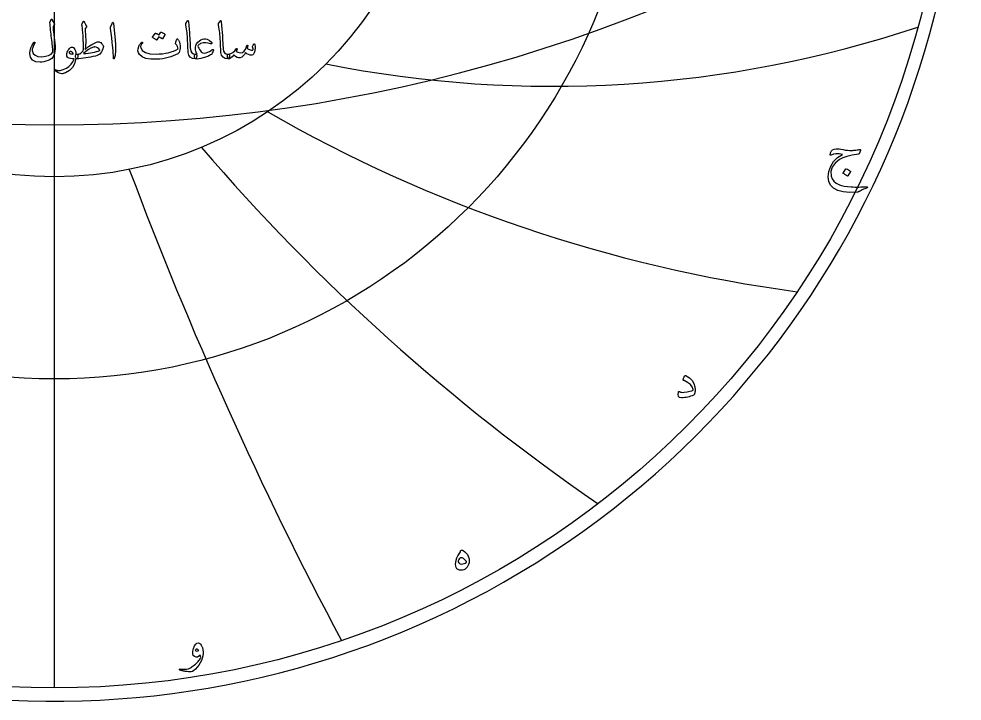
# Model space of a CAD drawing. Header units: millimetres. Extents: x -84 to 84, y -84 to 86.
# Drawn here: x -3.3 to 83.6, y -83.6 to -20.7 of the extents above; entities that cross this region are included whole.
import ezdxf

# ---------------------------------------------------------------- set-up
doc = ezdxf.new("R2010")
doc.units = ezdxf.units.MM
for name, color, linetype in [('CUT_OUTER', 1, 'Continuous'), ('ENGRAVE', 7, 'Continuous'), ('ENGRAVE_FINE', 8, 'Continuous'), ('TEXT', 5, 'Continuous')]:
    doc.layers.add(name, color=color, linetype=linetype)

msp = doc.modelspace()

# ---------------------------------------------------------------- linework, layer by layer
at = {"layer": 'CUT_OUTER'}
msp.add_arc((-0.0002, -0.0002), 83.5724, 151.523247, 87.803747, dxfattribs=at)
at = {"layer": 'ENGRAVE'}
for points in [[(0, -82.35), (0, 82.35)], [(0, -82.35), (0, -35.2859)]]:
    msp.add_lwpolyline(points, dxfattribs=at)
for radius in [82.35, 53.9054, 35.2859]:
    msp.add_circle((0, 0), radius, dxfattribs=at)
for centre, radius, start, end in [((45.8557, 79.4244), 106.3804, 258.698669, 288.434049), ((86.0414, 86.0414), 133.0866, 240.077767, 262.379302), ((157.5137, 90.9406), 189.7012, 220.628746, 235.496436), ((350.6284, 93.9506), 366.9779, 200.506028, 207.939873)]:
    msp.add_arc(centre, radius, start, end, dxfattribs=at)
at = {"layer": 'ENGRAVE_FINE'}
msp.add_arc((0, 117.2277), 147.726, 236.207433, 303.792567, dxfattribs=at)
at = {"layer": 'TEXT'}
for points in [[(-0.302, -20.8105), (-0.2934, -20.7956), (-0.2825, -20.7849), (-0.2691, -20.7786), (-0.2532, -20.7764), (-0.2374, -20.7792), (-0.224, -20.7874), (-0.2131, -20.8011), (-0.2045, -20.8203), (-0.1592, -20.932), (-0.1108, -21.0285), (-0.0594, -21.1097), (-0.0049, -21.1758), (0.0113, -21.1995), (0.0158, -21.2269), (0.0088, -21.258), (-0.0097, -21.2927), (-0.0216, -21.3094), (-0.0329, -21.3255), (-0.0435, -21.3411), (-0.0536, -21.356), (-0.063, -21.37), (-0.0718, -21.3828), (-0.0801, -21.3943), (-0.0877, -21.4047), (-0.1004, -21.4235), (-0.1096, -21.4461), (-0.1151, -21.4723), (-0.1169, -21.5021), (-0.1111, -21.5862), (-0.1035, -21.678), (-0.0941, -21.7774), (-0.0828, -21.8844), (-0.07, -21.999), (-0.056, -22.1212), (-0.0408, -22.251), (-0.0244, -22.3885), (-0.0059, -22.5256), (0.0103, -22.6545), (0.0245, -22.7752), (0.0365, -22.8876), (0.0467, -22.9922), (0.0554, -23.0891), (0.0626, -23.1785), (0.0682, -23.2602), (0.0746, -23.5022), (0.0548, -23.7314), (0.0088, -23.9478), (-0.0633, -24.1514), (-0.1336, -24.2711), (-0.2423, -24.3816), (-0.3893, -24.4829), (-0.5747, -24.5752), (-0.7756, -24.6516), (-0.9643, -24.7054), (-1.1408, -24.7368), (-1.3052, -24.7456), (-1.7167, -24.689), (-2.0114, -24.5338), (-2.1891, -24.2799), (-2.25, -23.9274), (-2.2287, -23.6647), (-2.1599, -23.4075), (-2.0436, -23.1558), (-1.8799, -22.9096), (-1.8674, -22.8953), (-1.8543, -22.8864), (-1.8406, -22.8831), (-1.8263, -22.8852), (-1.8111, -22.891), (-1.7995, -22.8986), (-1.7916, -22.908), (-1.7873, -22.9193), (-1.7843, -22.936), (-1.7849, -22.9522), (-1.7892, -22.9677), (-1.7971, -22.9826), (-1.9088, -23.2002), (-1.9858, -23.3856), (-2.0281, -23.5387), (-2.0357, -23.6596), (-1.9545, -23.9198), (-1.7788, -24.1015), (-1.5088, -24.2047), (-1.1445, -24.2294), (-0.8161, -24.1938), (-0.5369, -24.1113), (-0.3071, -23.9819), (-0.1266, -23.8057), (-0.1304, -23.7206), (-0.137, -23.6212), (-0.1463, -23.5075), (-0.1583, -23.3795), (-0.1733, -23.2369), (-0.1918, -23.0794), (-0.2135, -22.907), (-0.2386, -22.7196), (-0.2624, -22.5263), (-0.2849, -22.3361), (-0.3062, -22.1489), (-0.3263, -21.9647), (-0.3449, -21.7836), (-0.3616, -21.6056), (-0.3765, -21.4306), (-0.3896, -21.2586), (-0.4091, -21.093), (-0.4082, -21.0741), (-0.4054, -21.0565), (-0.4009, -21.04), (-0.3945, -21.0248)], [(2.6688, -20.9858), (2.6804, -20.9734), (2.6908, -20.9651), (2.6999, -20.9612), (2.7078, -20.9615), (2.7172, -20.9658), (2.7261, -20.9737), (2.7343, -20.9852), (2.7419, -21.0005), (2.7728, -21.0662), (2.8022, -21.1271), (2.83, -21.1831), (2.8563, -21.2342), (2.8815, -21.2799), (2.9057, -21.3194), (2.9289, -21.3529), (2.9513, -21.3803), (2.9678, -21.4029), (2.9732, -21.4266), (2.9678, -21.4516), (2.9513, -21.4777), (2.8539, -21.5995), (2.8414, -21.6205), (2.8332, -21.6445), (2.8293, -21.6716), (2.8296, -21.7018), (2.8454, -21.9316), (2.8588, -22.134), (2.8697, -22.309), (2.8783, -22.4566), (2.8847, -22.5772), (2.8892, -22.6709), (2.892, -22.7379), (2.8929, -22.7781), (2.8918, -22.8968), (2.8886, -23.0094), (2.8833, -23.1159), (2.8758, -23.2164), (2.8665, -23.3107), (2.8557, -23.399), (2.8434, -23.4812), (2.8296, -23.5573), (3.1604, -23.304), (3.4469, -23.1092), (3.6888, -22.9729), (3.8864, -22.8949), (3.9744, -22.8742), (4.0532, -22.8657), (4.1229, -22.8694), (4.1835, -22.8852), (4.269, -22.9296), (4.3503, -22.9997), (4.4273, -23.0952), (4.5, -23.2164), (4.5113, -23.2453), (4.5159, -23.2785), (4.5137, -23.3159), (4.5049, -23.3576), (4.4565, -23.5074), (4.399, -23.6498), (4.3323, -23.785), (4.2565, -23.9128), (4.1829, -23.995), (4.0788, -24.0662), (3.9442, -24.1265), (3.7792, -24.1758), (3.5584, -24.2247), (3.3391, -24.2689), (3.1213, -24.3087), (2.9051, -24.3438), (2.6906, -24.3741), (2.4783, -24.3992), (2.2681, -24.4192), (2.0601, -24.4339), (2.0366, -24.4272), (2.015, -24.4071), (1.9952, -24.3736), (1.9773, -24.3268), (1.9615, -24.2692), (1.9529, -24.2135), (1.9517, -24.1597), (1.9578, -24.1076), (1.9715, -24.0623), (1.9931, -24.0285), (2.0226, -24.0063), (2.0601, -23.9956), (2.1098, -23.9929), (2.1569, -23.9895), (2.2012, -23.9856), (2.2427, -23.981), (2.2815, -23.9764), (2.3176, -23.9725), (2.3509, -23.9691), (2.3815, -23.9664), (2.6542, -23.7034), (2.6567, -23.692), (2.6591, -23.6772), (2.6615, -23.6591), (2.664, -23.6376), (2.6664, -23.6128), (2.6688, -23.5847), (2.6713, -23.5532), (2.6737, -23.5183), (2.6758, -23.4804), (2.6774, -23.4398), (2.6783, -23.3964), (2.6786, -23.3503), (2.6786, -23.3018), (2.6786, -23.2511), (2.6786, -23.1983), (2.6786, -23.1433), (2.678, -23.0812), (2.6762, -23.007), (2.6731, -22.9205), (2.6688, -22.8219), (2.6634, -22.7117), (2.6567, -22.5906), (2.6488, -22.4585), (2.6396, -22.3154), (2.6186, -21.9979), (2.5994, -21.7468), (2.5821, -21.562), (2.5666, -21.4436), (2.5541, -21.3675), (2.5459, -21.3097), (2.5419, -21.2701), (2.5422, -21.2488), (2.557, -21.2087), (2.5721, -21.1709), (2.5874, -21.1356), (2.6031, -21.1027), (2.6191, -21.0717), (2.6354, -21.0419), (2.652, -21.0132), (2.6688, -20.9858)], [(5.3133, -21.1709), (5.3599, -21.0808), (5.3974, -21.0492), (5.4257, -21.0759), (5.4448, -21.1612), (5.5569, -22.3544), (5.6235, -23.0867), (5.6384, -23.6717), (5.6016, -24.1094), (5.513, -24.3998), (5.4969, -24.4236), (5.4826, -24.4364), (5.4701, -24.4382), (5.4595, -24.429), (5.4509, -24.4147), (5.4448, -24.3962), (5.4412, -24.3733), (5.44, -24.3463), (5.44, -24.1353), (5.4302, -23.9116), (5.4107, -23.6751), (5.3815, -23.4258), (5.3751, -23.3607), (5.356, -23.1847), (5.324, -22.898), (5.2793, -22.5005), (5.1721, -21.619), (5.1697, -21.5721), (5.1721, -21.5289), (5.1794, -21.4893), (5.1916, -21.4534)], [(12.2679, -20.9274), (12.2774, -20.9128), (12.2862, -20.9031), (12.2944, -20.8982), (12.302, -20.8982), (12.3136, -20.9046), (12.3239, -20.9237), (12.3331, -20.9557), (12.341, -21.0005), (12.3812, -21.3642), (12.414, -21.7005), (12.4396, -22.0095), (12.4579, -22.291), (12.4696, -22.5318), (12.4804, -22.7476), (12.4903, -22.9385), (12.4993, -23.1044), (12.507, -23.2453), (12.5133, -23.3613), (12.518, -23.4523), (12.5212, -23.5183), (12.5644, -23.7162), (12.66, -23.8617), (12.8079, -23.9548), (13.0082, -23.9956), (13.0639, -24.0102), (13.0995, -24.0443), (13.115, -24.0979), (13.1105, -24.1709), (13.0876, -24.286), (13.063, -24.3682), (13.0365, -24.4175), (13.0082, -24.4339), (12.7263, -24.3968), (12.5187, -24.2854), (12.3854, -24.0997), (12.3264, -23.8398), (12.3171, -23.7154), (12.3087, -23.5908), (12.3013, -23.4658), (12.2947, -23.3406), (12.2888, -23.215), (12.2832, -23.0891), (12.2778, -22.963), (12.2728, -22.8365), (12.2637, -22.5953), (12.2509, -22.3781), (12.2345, -22.185), (12.2144, -22.0159), (12.1906, -21.8535), (12.1632, -21.6805), (12.1322, -21.4968), (12.0975, -21.3024), (12.0929, -21.2674), (12.0938, -21.2354), (12.1002, -21.2065), (12.1121, -21.1807)], [(15.2826, -20.9274), (15.292, -20.9128), (15.3008, -20.9031), (15.309, -20.8982), (15.3167, -20.8982), (15.3282, -20.9046), (15.3386, -20.9237), (15.3477, -20.9557), (15.3556, -21.0005), (15.3958, -21.3642), (15.4287, -21.7005), (15.4542, -22.0095), (15.4725, -22.291), (15.4842, -22.5318), (15.495, -22.7476), (15.5049, -22.9385), (15.5139, -23.1044), (15.5217, -23.2453), (15.5279, -23.3613), (15.5326, -23.4523), (15.5358, -23.5183), (15.579, -23.7162), (15.6746, -23.8617), (15.8225, -23.9548), (16.0228, -23.9956), (16.0785, -24.0102), (16.1141, -24.0443), (16.1297, -24.0979), (16.1251, -24.1709), (16.1023, -24.286), (16.0776, -24.3682), (16.0511, -24.4175), (16.0228, -24.4339), (15.741, -24.3968), (15.5334, -24.2854), (15.4001, -24.0997), (15.341, -23.8398), (15.3317, -23.7154), (15.3234, -23.5908), (15.3159, -23.4658), (15.3094, -23.3406), (15.3034, -23.215), (15.2978, -23.0891), (15.2925, -22.963), (15.2874, -22.8365), (15.2783, -22.5953), (15.2655, -22.3781), (15.2491, -22.185), (15.229, -22.0159), (15.2053, -21.8535), (15.1779, -21.6805), (15.1468, -21.4968), (15.1121, -21.3024), (15.1075, -21.2674), (15.1085, -21.2354), (15.1148, -21.2065), (15.1267, -21.1807)], [(9.7939, -21.9745), (9.8, -21.9684), (9.8085, -21.9647), (9.8195, -21.9635), (9.8329, -21.9647), (9.8808, -21.9827), (9.9272, -22.0025), (9.9721, -22.0241), (10.0155, -22.0475), (10.0576, -22.0731), (10.0989, -22.1011), (10.1392, -22.1315), (10.1786, -22.1644), (10.1862, -22.1745), (10.1896, -22.1851), (10.1887, -22.1964), (10.1835, -22.2083), (9.9497, -22.5784), (9.9433, -22.5833), (9.9339, -22.5833), (9.9214, -22.5784), (9.9059, -22.5686), (9.8953, -22.5597), (9.8779, -22.5473), (9.8539, -22.5317), (9.8231, -22.5126), (9.7854, -22.49), (9.7403, -22.4633), (9.688, -22.4327), (9.6283, -22.3982), (9.4432, -22.6855), (9.4347, -22.6944), (9.4238, -22.6965), (9.4104, -22.6919), (9.3945, -22.6807), (9.3808, -22.6709), (9.3592, -22.6563), (9.3297, -22.6368), (9.2923, -22.6125), (9.2463, -22.5833), (9.1912, -22.5492), (9.127, -22.5102), (9.0536, -22.4664), (9.046, -22.4591), (9.0427, -22.4518), (9.0436, -22.4445), (9.0488, -22.4372), (9.2874, -22.0816), (9.2935, -22.0755), (9.302, -22.0719), (9.313, -22.0707), (9.3264, -22.0719), (9.3671, -22.0851), (9.4067, -22.1005), (9.4451, -22.118), (9.4822, -22.1376), (9.5181, -22.1591), (9.5528, -22.1821), (9.5863, -22.2066), (9.6186, -22.2326)], [(14.6494, -23.6401), (14.518, -23.9323), (14.5012, -23.9612), (14.4851, -23.9846), (14.4696, -24.0026), (14.4546, -24.0151), (14.3788, -24.067), (14.2976, -24.1155), (14.2108, -24.1607), (14.1186, -24.2026), (14.0212, -24.2417), (13.9189, -24.2787), (13.8118, -24.3135), (13.6998, -24.3463), (13.4903, -24.3974), (13.3053, -24.429), (13.1446, -24.4412), (13.0082, -24.4339), (12.9562, -24.4102), (12.9218, -24.3633), (12.905, -24.2933), (12.9059, -24.2002), (12.9184, -24.1161), (12.9364, -24.054), (12.9598, -24.0139), (12.9887, -23.9956), (12.9936, -23.9956), (12.9985, -23.9956), (13.0033, -23.9956), (13.0082, -23.9956), (13.0444, -23.9993), (13.08, -24.0005), (13.115, -23.9993), (13.1494, -23.9956), (13.0904, -23.9082), (13.0447, -23.8118), (13.0125, -23.7061), (12.9936, -23.5914), (12.9909, -23.3859), (13.0265, -23.203), (13.1004, -23.0426), (13.2127, -22.9047), (13.3573, -22.7759), (13.4989, -22.677), (13.6374, -22.6079), (13.7728, -22.5686), (13.9189, -22.569), (14.0845, -22.6234), (14.2696, -22.7321), (14.4741, -22.8949), (14.4973, -22.9202), (14.5082, -22.9473), (14.507, -22.9762), (14.4936, -23.007), (14.4744, -23.0307), (14.451, -23.0435), (14.4233, -23.0453), (14.3913, -23.0362), (14.1621, -22.9698), (13.9323, -22.9461), (13.7019, -22.965), (13.4709, -23.0264), (13.3792, -23.0651), (13.3089, -23.108), (13.2599, -23.1552), (13.2322, -23.2066), (13.2255, -23.2718), (13.2444, -23.3552), (13.2888, -23.4568), (13.3589, -23.5768), (13.4441, -23.6979), (13.5244, -23.7886), (13.5999, -23.8489), (13.6705, -23.8787), (13.8243, -23.8939), (13.9786, -23.8763), (14.1335, -23.8258), (14.2891, -23.7424), (14.4303, -23.645), (14.5033, -23.5987), (14.5618, -23.5719), (14.6056, -23.5646), (14.6348, -23.5768), (14.6467, -23.5917), (14.6531, -23.6072), (14.654, -23.6233), (14.6494, -23.6401)], [(1.9627, -24.4875), (1.8485, -24.8884), (1.6571, -25.2241), (1.3883, -25.4947), (1.0422, -25.7002), (0.9938, -25.721), (0.946, -25.7397), (0.8988, -25.7563), (0.8523, -25.7708), (0.8066, -25.7828), (0.7622, -25.7921), (0.719, -25.7986), (0.677, -25.8024), (0.5722, -25.7875), (0.4334, -25.733), (0.2606, -25.639), (0.0536, -25.5054), (0.0314, -25.4862), (0.0183, -25.4676), (0.0143, -25.4497), (0.0195, -25.4323), (0.031, -25.4189), (0.0463, -25.4128), (0.0651, -25.414), (0.0877, -25.4226), (0.3029, -25.4923), (0.5442, -25.492), (0.8118, -25.4216), (1.1055, -25.2813), (1.3454, -25.1185), (1.5438, -24.927), (1.7009, -24.707), (1.8166, -24.4583), (1.8157, -24.4494), (1.8129, -24.4424), (1.8084, -24.4373), (1.802, -24.4339), (1.6342, -24.4242), (1.4915, -24.4047), (1.3737, -24.3755), (1.2809, -24.3365), (1.209, -24.2762), (1.164, -24.1928), (1.1457, -24.0863), (1.1542, -23.9566), (1.157, -23.9394), (1.1603, -23.9219), (1.1643, -23.9041), (1.1688, -23.886), (1.174, -23.8673), (1.1798, -23.8477), (1.1862, -23.8271), (1.1932, -23.8057), (1.2504, -23.6666), (1.3198, -23.5512), (1.4014, -23.4596), (1.4951, -23.3917), (1.591, -23.3546), (1.679, -23.3552), (1.759, -23.3935), (1.8312, -23.4696), (1.8942, -23.5756), (1.942, -23.6985), (1.9745, -23.8385), (1.9919, -23.9956), (2.0015, -23.9955), (2.0108, -23.995), (2.0197, -23.9942), (2.0284, -23.9932), (2.0371, -23.9921), (2.0461, -23.9913), (2.0554, -23.9909), (2.0649, -23.9907), (2.0978, -23.9977), (2.1234, -24.0187), (2.1417, -24.0537), (2.1526, -24.1027), (2.1572, -24.1566), (2.1563, -24.2111), (2.1499, -24.2662), (2.138, -24.3219), (2.1225, -24.3709), (2.1051, -24.4059), (2.086, -24.4269), (2.0649, -24.4339), (1.9724, -24.4339), (1.9718, -24.4427), (1.97, -24.4546), (1.9669, -24.4695), (1.9627, -24.4875)], [(3.7159, -23.3333), (3.6913, -23.3342), (3.666, -23.3369), (3.6401, -23.3415), (3.6137, -23.3479), (3.3744, -23.4419), (3.1388, -23.5731), (2.9069, -23.7414), (2.6786, -23.9469), (2.9066, -23.9256), (3.123, -23.9006), (3.3278, -23.872), (3.5211, -23.8398), (3.7028, -23.8035), (3.873, -23.7631), (4.0316, -23.7183), (4.1786, -23.6693), (4.1923, -23.6635), (4.1993, -23.6559), (4.1996, -23.6465), (4.1932, -23.6352), (4.0885, -23.5068), (3.9741, -23.4136), (3.8499, -23.3558), (3.7159, -23.3333)], [(11.3816, -22.6222), (11.4143, -22.6633), (11.4443, -22.7087), (11.4715, -22.7583), (11.496, -22.8122), (11.5178, -22.87), (11.5368, -22.9315), (11.5531, -22.9966), (11.5666, -23.0654), (11.5843, -23.2036), (11.5885, -23.3406), (11.5794, -23.4763), (11.5569, -23.6109), (11.5228, -23.7308), (11.479, -23.8276), (11.4254, -23.9012), (11.3621, -23.9518), (11.1612, -24.058), (10.9481, -24.1527), (10.7229, -24.2358), (10.4855, -24.3073), (10.2359, -24.3666), (9.9741, -24.4132), (9.7001, -24.447), (9.414, -24.468), (8.8777, -24.4625), (8.4376, -24.3877), (8.0936, -24.2434), (7.8458, -24.0297), (7.7442, -23.8626), (7.6973, -23.6827), (7.7052, -23.49), (7.7679, -23.2846), (7.7891, -23.2403), (7.8136, -23.1951), (7.8414, -23.149), (7.8726, -23.1019), (7.9072, -23.054), (7.9451, -23.0051), (7.9863, -22.9554), (8.0309, -22.9047), (8.0458, -22.8904), (8.0613, -22.8816), (8.0775, -22.8782), (8.0942, -22.8803), (8.1055, -22.8846), (8.1149, -22.8925), (8.1225, -22.9041), (8.1283, -22.9193), (8.131, -22.9336), (8.1295, -22.9473), (8.1237, -22.9604), (8.1137, -22.9729), (8.072, -23.0225), (8.0345, -23.0739), (8.0014, -23.1272), (7.9725, -23.1823), (7.9527, -23.2349), (7.942, -23.2858), (7.9405, -23.3348), (7.9481, -23.382), (8.1003, -23.6574), (8.3864, -23.8507), (8.8065, -23.9618), (9.3605, -23.9907), (9.665, -23.979), (9.9552, -23.9536), (10.2311, -23.9145), (10.4928, -23.8617), (10.7404, -23.7952), (10.9743, -23.715), (11.1945, -23.6211), (11.401, -23.5135), (11.381, -23.413), (11.3353, -23.3016), (11.2641, -23.1792), (11.1673, -23.0459), (11.1642, -23.0331), (11.1648, -23.0094), (11.1691, -22.9747), (11.177, -22.929), (11.1792, -22.9245), (11.1807, -22.9205), (11.1816, -22.9172), (11.1819, -22.9144), (11.1977, -22.8523), (11.2209, -22.7829), (11.2513, -22.7062), (11.289, -22.6222), (11.3058, -22.5966), (11.3268, -22.5881), (11.352, -22.5966), (11.3816, -22.6222)], [(18.3849, -23.0459), (18.3955, -23.0386), (18.408, -23.0411), (18.4223, -23.0532), (18.4384, -23.0751), (18.4558, -23.1123), (18.4689, -23.1652), (18.4777, -23.234), (18.4823, -23.3187), (18.4838, -23.4148), (18.4786, -23.5086), (18.4667, -23.5999), (18.4482, -23.6888), (18.394, -23.8617), (18.3337, -23.9859), (18.2674, -24.0614), (18.1949, -24.0881), (18.0236, -24.0781), (17.865, -24.0333), (17.7192, -23.9539), (17.5862, -23.8398), (17.4948, -24.0196), (17.3865, -24.16), (17.2611, -24.2607), (17.1186, -24.3219), (16.9692, -24.3353), (16.8179, -24.2976), (16.6648, -24.2087), (16.5098, -24.0687), (16.3844, -24.2285), (16.2615, -24.3426), (16.1409, -24.4111), (16.0228, -24.4339), (15.9991, -24.4205), (15.9766, -24.3803), (15.9553, -24.3134), (15.9352, -24.2196), (15.9279, -24.1271), (15.94, -24.0589), (15.9717, -24.0151), (16.0228, -23.9956), (16.2475, -23.9448), (16.4441, -23.8458), (16.6127, -23.6988), (16.7534, -23.5037), (16.761, -23.4931), (16.7692, -23.4855), (16.778, -23.4809), (16.7874, -23.4794), (16.799, -23.4806), (16.8094, -23.4842), (16.8185, -23.4903), (16.8264, -23.4988), (16.831, -23.525), (16.8203, -23.5695), (16.7944, -23.6322), (16.7534, -23.7131), (16.8072, -23.7755), (16.8909, -23.8215), (17.0045, -23.851), (17.1478, -23.8641), (17.3265, -23.8267), (17.4827, -23.7046), (17.6163, -23.4979), (17.7274, -23.2066), (17.7329, -23.1917), (17.7396, -23.1811), (17.7475, -23.1747), (17.7566, -23.1725), (17.7703, -23.1738), (17.7822, -23.1774), (17.7922, -23.1835), (17.8004, -23.192), (17.8065, -23.2042), (17.8102, -23.2164), (17.8114, -23.2286), (17.8102, -23.2407), (17.7615, -23.4453), (17.8184, -23.4958), (17.8869, -23.5402), (17.9669, -23.5786), (18.0586, -23.6109), (18.1477, -23.6319), (18.2156, -23.6364), (18.2622, -23.6246), (18.2875, -23.5963), (18.2957, -23.553), (18.2911, -23.4915), (18.2738, -23.4118), (18.2436, -23.3138), (18.2488, -23.2861), (18.2741, -23.2322), (18.3194, -23.1522), (18.3849, -23.0459)], [(1.7289, -23.942), (1.6778, -23.8528), (1.6218, -23.7898), (1.5609, -23.753), (1.4951, -23.7424), (1.4559, -23.7527), (1.4209, -23.7691), (1.3901, -23.7917), (1.3636, -23.8203), (1.3551, -23.8355), (1.3539, -23.8519), (1.36, -23.8696), (1.3734, -23.8885), (1.4236, -23.9326), (1.4964, -23.9627), (1.5916, -23.9789), (1.7094, -23.981), (1.7216, -23.9786), (1.7289, -23.9713), (1.7313, -23.9591), (1.7289, -23.942)], [(74.2068, -32.8799), (74.0821, -33.1605), (74.0708, -33.179), (74.0575, -33.1929), (74.0422, -33.2023), (74.025, -33.2072), (73.4487, -33.2981), (72.9666, -33.4098), (72.5786, -33.5423), (72.2847, -33.6955), (71.8727, -34.0316), (71.6081, -34.4007), (71.4909, -34.803), (71.5211, -35.2384), (71.6126, -35.4741), (71.7678, -35.6825), (71.9867, -35.8637), (72.2691, -36.0176), (72.4675, -36.0864), (72.7146, -36.1423), (73.0104, -36.1851), (73.3549, -36.215), (73.538, -36.2238), (73.7185, -36.2293), (73.8964, -36.2316), (74.0718, -36.2306), (74.2438, -36.2267), (74.412, -36.2202), (74.5763, -36.2111), (74.7367, -36.1994), (74.7744, -36.1968), (74.8042, -36.1994), (74.8263, -36.2072), (74.8406, -36.2202), (74.8484, -36.2361), (74.851, -36.2527), (74.8484, -36.2699), (74.8406, -36.2877), (74.8349, -36.2973), (74.8283, -36.3053), (74.8206, -36.3116), (74.812, -36.3163), (74.8028, -36.3204), (74.7932, -36.3248), (74.7833, -36.3295), (74.7731, -36.3345), (74.6234, -36.3822), (74.4912, -36.4319), (74.3766, -36.4835), (74.2795, -36.5371), (74.2174, -36.5757), (74.1607, -36.6085), (74.1096, -36.6355), (74.064, -36.6566), (74.0245, -36.6728), (73.9919, -36.6851), (73.9661, -36.6936), (73.9471, -36.6981), (73.2367, -36.7244), (72.6328, -36.6735), (72.1354, -36.5452), (71.7445, -36.3397), (71.462, -36.0579), (71.2951, -35.7059), (71.2438, -35.2838), (71.3081, -34.7916), (71.4782, -34.2958), (71.7445, -33.8734), (72.1068, -33.5244), (72.5653, -33.2488), (72.2406, -33.1867), (71.9575, -33.1721), (71.7159, -33.2049), (71.5159, -33.2851), (71.4984, -33.2916), (71.4821, -33.2955), (71.4672, -33.2968), (71.4536, -33.2955), (71.4422, -33.2913), (71.4341, -33.2838), (71.4292, -33.2731), (71.4276, -33.2592), (71.4347, -33.1945), (71.4458, -33.1306), (71.4607, -33.0673), (71.4795, -33.0046), (71.5458, -32.8829), (71.651, -32.7929), (71.7951, -32.7348), (71.9782, -32.7085), (72.0941, -32.7095), (72.2393, -32.7228), (72.4136, -32.7484), (72.6172, -32.7864), (72.8273, -32.8244), (73.0211, -32.8501), (73.1987, -32.8634), (73.3601, -32.8643), (73.4377, -32.8609), (73.5198, -32.8559), (73.6065, -32.8492), (73.6977, -32.841), (73.7935, -32.8307), (73.8938, -32.8182), (73.9987, -32.8035), (74.1081, -32.7864), (74.1708, -32.7845), (74.2081, -32.7994), (74.2201, -32.8312), (74.2068, -32.8799)], [(72.8666, -34.5631), (72.873, -34.5566), (72.8821, -34.5527), (72.8938, -34.5514), (72.9081, -34.5527), (73.0091, -34.5936), (73.1042, -34.6436), (73.1935, -34.7027), (73.2769, -34.7709), (73.2851, -34.7812), (73.2886, -34.7916), (73.2877, -34.802), (73.2821, -34.8124), (73.038, -35.2072), (73.0289, -35.2166), (73.0172, -35.2189), (73.0029, -35.214), (72.986, -35.202), (72.9714, -35.1916), (72.9484, -35.176), (72.9169, -35.1553), (72.8769, -35.1293), (72.8279, -35.0981), (72.7691, -35.0618), (72.7006, -35.0202), (72.6224, -34.9734), (72.612, -34.9657), (72.6068, -34.9579), (72.6068, -34.9501), (72.612, -34.9423)], [(57.8908, -53.9396), (57.9114, -53.8777), (57.9317, -53.822), (57.9517, -53.7725), (57.9713, -53.7292), (57.9903, -53.6917), (58.0083, -53.6597), (58.0254, -53.6332), (58.0414, -53.6123), (58.0664, -53.5922), (58.0947, -53.5837), (58.1262, -53.587), (58.1609, -53.6019), (58.4684, -53.8081), (58.7051, -54.0474), (58.871, -54.3198), (58.9661, -54.6253), (58.9794, -54.7126), (58.9882, -54.798), (58.9924, -54.8815), (58.9921, -54.9629), (58.9869, -55.0418), (58.9765, -55.1175), (58.9609, -55.1899), (58.9401, -55.2591), (58.9216, -55.2961), (58.8973, -55.3292), (58.8671, -55.3584), (58.831, -55.3837), (58.707, -55.4444), (58.5791, -55.4967), (58.4473, -55.5405), (58.3116, -55.5759), (58.1726, -55.6035), (58.031, -55.624), (57.8869, -55.6373), (57.7401, -55.6435), (57.5661, -55.6143), (57.4596, -55.5162), (57.4206, -55.3493), (57.4492, -55.1136), (57.459, -55.0879), (57.4726, -55.0681), (57.4901, -55.0542), (57.5116, -55.0461), (57.5301, -55.0483), (57.5492, -55.0552), (57.569, -55.0665), (57.5895, -55.0824), (57.6528, -55.1165), (57.7388, -55.1357), (57.8476, -55.1399), (57.9791, -55.1292), (58.2645, -55.0876), (58.4973, -55.0409), (58.6775, -54.9889), (58.8051, -54.9318), (58.8116, -54.924), (58.8155, -54.911), (58.8168, -54.8928), (58.8155, -54.8694), (58.7275, -54.624), (58.557, -54.4071), (58.3041, -54.2188), (57.9687, -54.059), (57.9249, -54.036), (57.8973, -54.0084), (57.8859, -53.9763), (57.8908, -53.9396)], [(37.4267, -69.6973), (37.4712, -69.6768), (37.5215, -69.6726), (37.5776, -69.6846), (37.6397, -69.7129), (37.7939, -69.8161), (37.9241, -69.9336), (38.0302, -70.0655), (38.1124, -70.2116), (38.1692, -70.3638), (38.1994, -70.5194), (38.203, -70.6781), (38.1799, -70.8401), (38.138, -70.9879), (38.0799, -71.1194), (38.0056, -71.2346), (37.915, -71.3336), (37.8127, -71.4132), (37.7033, -71.47), (37.5867, -71.5041), (37.463, -71.5155), (37.3013, -71.5038), (37.1695, -71.4583), (37.0676, -71.3791), (36.9955, -71.2661), (36.9523, -71.1288), (36.9371, -70.9713), (36.9497, -70.7937), (36.9903, -70.596), (37.0562, -70.3908), (37.1448, -70.196), (37.2562, -70.0116), (37.3903, -69.8375), (37.3949, -69.8294), (37.3981, -69.8155), (37.4, -69.7956), (37.4007, -69.77), (37.4023, -69.7421), (37.4072, -69.7206), (37.4153, -69.7057), (37.4267, -69.6973)], [(37.9202, -70.8142), (37.9419, -70.7869), (37.9449, -70.7518), (37.9289, -70.709), (37.8942, -70.6583), (37.7737, -70.5271), (37.6565, -70.4349), (37.5426, -70.3817), (37.4319, -70.3674), (37.3793, -70.3768), (37.3306, -70.4051), (37.2858, -70.4521), (37.2449, -70.5181), (37.2121, -70.5892), (37.1916, -70.6518), (37.1835, -70.706), (37.1877, -70.7518), (37.2241, -70.8359), (37.2864, -70.896), (37.3747, -70.932), (37.489, -70.944), (37.6153, -70.9359), (37.7293, -70.9116), (37.8309, -70.871), (37.9202, -70.8142)], [(12.818, -78.7127), (12.9128, -78.4926), (13.0154, -78.3361), (13.1258, -78.2433), (13.244, -78.214), (13.318, -78.227), (13.3894, -78.266), (13.4583, -78.3309), (13.5245, -78.4218), (13.5563, -78.4744), (13.5842, -78.5283), (13.6083, -78.5835), (13.6284, -78.64), (13.6456, -78.6981), (13.6609, -78.7582), (13.6742, -78.8202), (13.6855, -78.8842), (13.6962, -79.0267), (13.6868, -79.1946), (13.6573, -79.3878), (13.6076, -79.6063), (13.5342, -79.8326), (13.4336, -80.0491), (13.3057, -80.2559), (13.1505, -80.453), (12.9878, -80.6248), (12.8427, -80.7504), (12.7151, -80.83), (12.605, -80.8634), (12.4927, -80.8693), (12.3634, -80.866), (12.2173, -80.8537), (12.0544, -80.8322), (11.9717, -80.8188), (11.8953, -80.8043), (11.825, -80.7889), (11.7608, -80.7725), (11.7026, -80.7558), (11.6498, -80.7394), (11.6026, -80.7233), (11.5608, -80.7076), (11.5362, -80.6939), (11.5193, -80.679), (11.5102, -80.6628), (11.5089, -80.6452), (11.517, -80.6277), (11.531, -80.6167), (11.5508, -80.6121), (11.5764, -80.6141), (11.7768, -80.6335), (11.9725, -80.6348), (12.1638, -80.618), (12.3505, -80.5829), (12.4081, -80.565), (12.4719, -80.5374), (12.5419, -80.5001), (12.618, -80.453), (12.7003, -80.3962), (12.7888, -80.3296), (12.8834, -80.2533), (12.9842, -80.1673), (13.0829, -80.0783), (13.1712, -79.9933), (13.2492, -79.9121), (13.3167, -79.8348), (13.3735, -79.7611), (13.4193, -79.6907), (13.454, -79.6235), (13.4777, -79.5595), (13.4641, -79.4628), (13.4492, -79.3907), (13.4329, -79.3433), (13.4154, -79.3205), (13.3099, -79.4449), (13.1907, -79.5115), (13.0579, -79.5202), (12.9115, -79.4712), (12.7907, -79.3653), (12.7349, -79.2037), (12.744, -78.9861), (12.818, -78.7127)], [(13.2907, -78.905), (13.2141, -78.8121), (13.1349, -78.7777), (13.0531, -78.8017), (12.9686, -78.8842), (13.0375, -78.94), (13.1141, -78.9621), (13.1985, -78.9504), (13.2907, -78.905)]]:
    msp.add_lwpolyline(points, close=True, dxfattribs=at)

doc.saveas('drawing.dxf')
